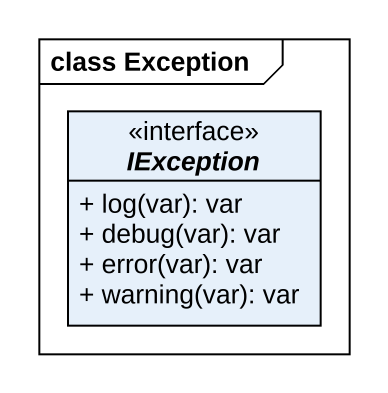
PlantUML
@startuml
mainframe class Exception
hide circle
hide empty members
skinparam classAttributeIconSize 0
interface IException <<interface>> {
  + log(var): var
  + debug(var): var
  + error(var): var
  + warning(var): var
}
@enduml
